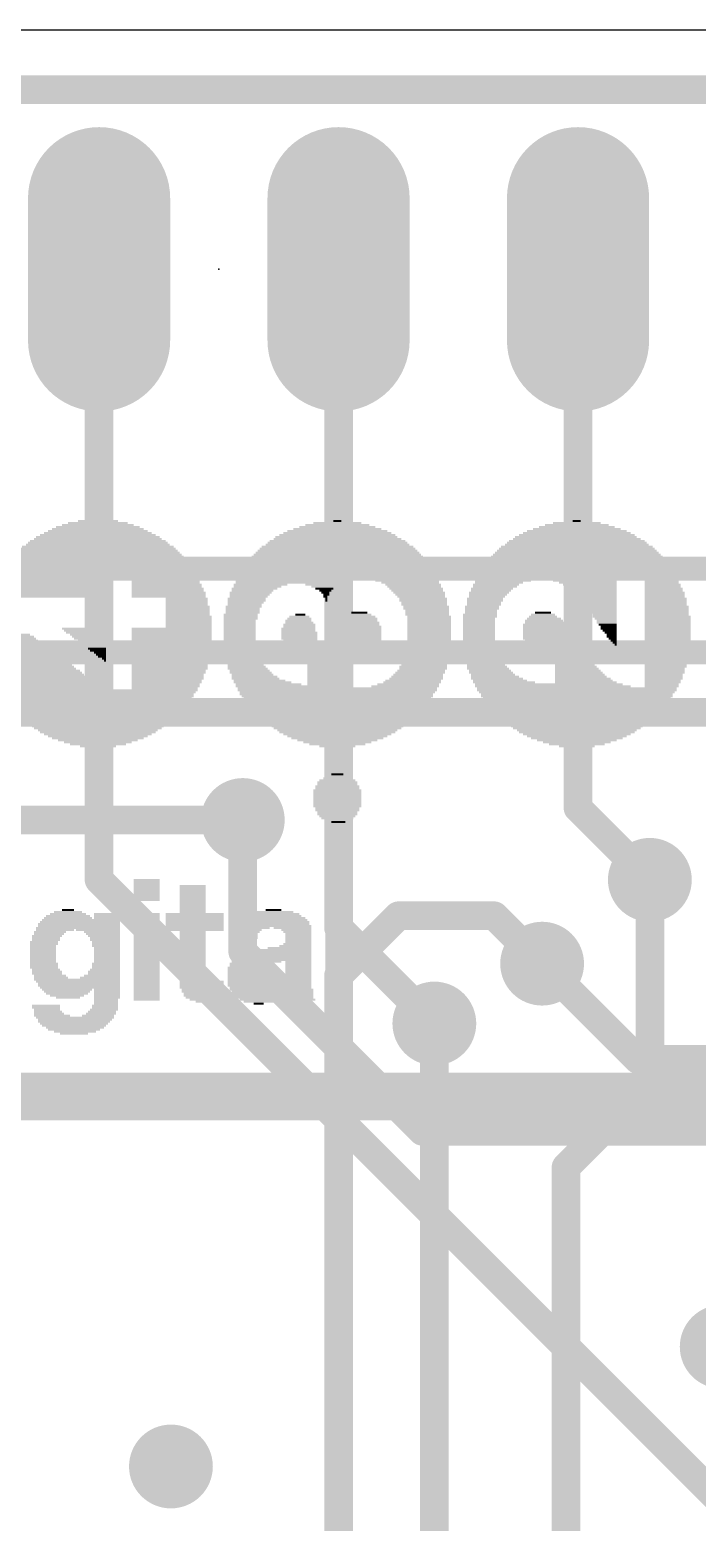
# Model space of a CAD drawing. Extents: x -3.4 to 68.6, y -0.2 to 53.3.
# Drawn here: x 52.61 to 59.68, y 37.51 to 53.34 of the extents above; entities that cross this region are included whole.
import ezdxf

# ---------------------------------------------------------------- set-up
doc = ezdxf.new("R2010")
doc.units = 0
for name, color, linetype in [('1', 12, 'CONTINUOUS'), ('16', 132, 'CONTINUOUS'), ('17', 110, 'CONTINUOUS'), ('18', 3, 'CONTINUOUS'), ('20', 53, 'CONTINUOUS'), ('200', 4, 'CONTINUOUS'), ('23', 53, 'CONTINUOUS'), ('51', 253, 'CONTINUOUS')]:
    doc.layers.add(name, color=color, linetype=linetype)

# ---------------------------------------------------------------- blocks, each defined once
blk = doc.blocks.new('RECT')
blk.add_solid([(-0.5, -0.5), (0.5, -0.5), (-0.5, 0.5), (0.5, 0.5)])
blk = doc.blocks.new('LONGP100')
at = {"const_width": 1}
blk.add_lwpolyline([(-0.5, 0), (0.5, 0)], dxfattribs=at)
at = {"const_width": 0.5}
for points in [[(-0.5, 0.25, 1), (-0.5, -0.25)], [(0.5, -0.25, 1), (0.5, 0.25)]]:
    blk.add_lwpolyline(points, format="xyb", dxfattribs=at)
blk = doc.blocks.new('ROUNDV')
at = {"const_width": 0.5}
blk.add_lwpolyline([(0, -0.25, 1), (0, 0.25, 1), (0, -0.25)], format="xyb", dxfattribs=at)

msp = doc.modelspace()

# ---------------------------------------------------------------- linework, layer by layer
at = {"layer": '1', "const_width": 0.3048}
for points in [[(0.635, 52.705), (67.945, 52.705)], [(53.34, 50.8), (53.34, 44.323)], [(55.88, 50.8), (55.88, 43.815)], [(58.42, 50.8), (58.42, 45.085)], [(59.182, 44.323), (58.42, 45.085)], [(54.864, 43.561), (54.864, 44.958)], [(62.103, 35.56), (53.34, 44.323)], [(56.896, 42.799), (55.88, 43.815)], [(56.769, 41.656), (54.864, 43.561)], [(59.055, 42.418), (58.039, 43.434)], [(62.611, 42.418), (59.055, 42.418)], [(56.769, 41.656), (61.976, 41.656)]]:
    msp.add_lwpolyline(points, dxfattribs=at)
at = {"layer": '1', "const_width": 0.1524}
for points in [[(53.4162, 50.8, 1), (53.2638, 50.8)], [(55.9562, 50.8, 1), (55.8038, 50.8)], [(58.4962, 50.8, 1), (58.3438, 50.8)], [(58.4739, 45.1389, 1), (58.3661, 45.0311)], [(58.3438, 45.085, 1), (58.4962, 45.085)], [(54.9402, 44.958, 1), (54.7878, 44.958)], [(53.3939, 44.3769, 1), (53.2861, 44.2691)], [(53.2638, 44.323, 1), (53.4162, 44.323)], [(59.1281, 44.2691, 1), (59.2359, 44.3769)], [(55.9339, 43.8689, 1), (55.8261, 43.7611)], [(55.8038, 43.815, 1), (55.9562, 43.815)], [(54.9179, 43.6149, 1), (54.8101, 43.5071)], [(54.7878, 43.561, 1), (54.9402, 43.561)], [(58.0929, 43.4879, 1), (57.9851, 43.3801)], [(56.8421, 42.7451, 1), (56.9499, 42.8529)], [(59.055, 42.4942, 1), (59.055, 42.3418)], [(59.0011, 42.3641, 1), (59.1089, 42.4719)], [(56.769, 41.7322, 1), (56.769, 41.5798)], [(56.7151, 41.6021, 1), (56.8229, 41.7099)]]:
    msp.add_lwpolyline(points, format="xyb", dxfattribs=at)
at = {"layer": '16'}
for points, const_width in [([(0.635, 52.705), (67.691, 52.705)], 0.3048), ([(62.611, 47.625), (20.574, 47.625)], 0.254), ([(20.828, 46.736), (60.96, 46.736)], 0.254), ([(59.944, 46.101), (22.987, 46.101)], 0.3048), ([(42.799, 44.958), (54.864, 44.958)], 0.3048), ([(54.864, 44.958), (54.991, 44.958)], 0.3048), ([(59.182, 42.164), (59.182, 44.323)], 0.3048), ([(56.515, 43.942), (55.88, 43.307)], 0.3048), ([(57.531, 43.942), (56.515, 43.942)], 0.3048), ([(58.039, 43.434), (57.531, 43.942)], 0.3048), ([(55.88, 43.307), (55.88, 35.306)], 0.3048), ([(56.896, 35.687), (56.896, 42.799)], 0.3048), ([(58.293, 41.275), (59.182, 42.164)], 0.3048), ([(58.293, 37.211), (58.293, 41.275)], 0.3048)]:
    msp.add_lwpolyline(points, dxfattribs=dict(at, const_width=const_width))
at = {"layer": '16', "const_width": 0.1524}
for points in [[(54.864, 45.0342, 1), (54.864, 44.8818)], [(54.864, 44.8818, 1), (54.864, 45.0342)], [(54.991, 44.8818, 1), (54.991, 45.0342)], [(59.2582, 44.323, 1), (59.1058, 44.323)], [(56.515, 44.0182, 1), (56.515, 43.8658)], [(56.5689, 43.8881, 1), (56.4611, 43.9959)], [(57.5849, 43.9959, 1), (57.4771, 43.8881)], [(57.531, 43.8658, 1), (57.531, 44.0182)], [(57.9851, 43.3801, 1), (58.0929, 43.4879)], [(55.9562, 43.307, 1), (55.8038, 43.307)], [(55.8261, 43.3609, 1), (55.9339, 43.2531)], [(56.9722, 42.799, 1), (56.8198, 42.799)], [(59.2359, 42.1101, 1), (59.1281, 42.2179)], [(59.1058, 42.164, 1), (59.2582, 42.164)], [(58.3692, 41.275, 1), (58.2168, 41.275)], [(58.2391, 41.3289, 1), (58.3469, 41.2211)]]:
    msp.add_lwpolyline(points, format="xyb", dxfattribs=at)
at = {"layer": '20'}
msp.add_line((1, 53.34), (64.516, 53.34), dxfattribs=at)
at = {"layer": '23'}
msp.add_point((54.61, 50.8), dxfattribs=at)

# ---------------------------------------------------------------- block references
at = {"layer": '17', "xscale": 1.508, "yscale": 1.508, "rotation": 90}
for p in [(53.34, 50.8), (53.34, 50.8), (55.88, 50.8), (55.88, 50.8), (58.42, 50.8), (58.42, 50.8)]:
    msp.add_blockref('LONGP100', p, dxfattribs=at)
at = {"layer": '18', "xscale": 0.889, "yscale": 0.889}
for p in [(54.864, 44.958), (54.864, 44.958), (59.182, 44.323), (59.182, 44.323), (58.039, 43.434), (58.039, 43.434), (56.896, 42.799), (56.896, 42.799), (59.944, 39.37), (59.944, 39.37), (54.102, 38.1), (54.102, 38.1)]:
    msp.add_blockref('ROUNDV', p, dxfattribs=at)
at = {"layer": '200', "yscale": 0.0212}
for p, xscale in [((53.3273, 48.1311), 0.4233), ((55.8672, 48.1311), 0.0847), ((58.4071, 48.1311), 0.0847), ((53.3273, 47.9617), 1.3123), ((53.3273, 47.9829), 1.2276), ((53.3273, 48.0041), 1.143), ((53.3273, 48.0252), 1.0583), ((53.3273, 48.0464), 0.9736), ((53.3273, 48.0676), 0.889), ((53.3273, 48.0887), 0.762), ((53.3273, 48.1099), 0.635), ((55.8566, 47.9617), 1.2911), ((55.8672, 47.9829), 1.2276), ((55.8672, 48.0041), 1.143), ((55.8672, 48.0252), 1.0583), ((55.8672, 48.0464), 0.9313), ((55.8672, 48.0676), 0.8043), ((55.8672, 48.0887), 0.6773), ((55.8672, 48.1099), 0.508), ((58.3965, 47.9617), 1.2911), ((58.4071, 47.9829), 1.2276), ((58.4071, 48.0041), 1.143), ((58.4071, 48.0252), 1.0583), ((58.4071, 48.0464), 0.9313), ((58.4071, 48.0676), 0.8043), ((58.4071, 48.0887), 0.6773), ((58.4071, 48.1099), 0.508), ((53.3273, 47.8136), 1.6933), ((53.3273, 47.8348), 1.6509), ((53.3273, 47.8559), 1.6086), ((53.3273, 47.8771), 1.5239), ((53.3273, 47.8983), 1.4816), ((53.3273, 47.9194), 1.4393), ((53.3273, 47.9406), 1.3546), ((55.8672, 47.8136), 1.6933), ((55.8672, 47.8348), 1.6509), ((55.8672, 47.8559), 1.6086), ((55.8672, 47.8771), 1.5239), ((55.8672, 47.8983), 1.4816), ((55.8672, 47.9194), 1.4393), ((55.8672, 47.9406), 1.3546), ((58.4071, 47.8136), 1.6933), ((58.4071, 47.8348), 1.6509), ((58.4071, 47.8559), 1.6086), ((58.4071, 47.8771), 1.5239), ((58.4071, 47.8983), 1.4816), ((58.4071, 47.9194), 1.4393), ((58.4071, 47.9406), 1.3546), ((53.3273, 47.6443), 1.9896), ((53.3273, 47.6654), 1.9473), ((53.3273, 47.6866), 1.9049), ((53.3273, 47.7289), 1.8626), ((53.3273, 47.7078), 1.8626), ((53.3273, 47.7501), 1.8203), ((53.3273, 47.7713), 1.7779), ((53.3273, 47.7924), 1.7356), ((55.8672, 47.6443), 1.9896), ((55.8672, 47.6654), 1.9473), ((55.8672, 47.6866), 1.9049), ((55.8672, 47.7289), 1.8626), ((55.8672, 47.7078), 1.8626), ((55.8672, 47.7501), 1.8203), ((55.8672, 47.7713), 1.7779), ((55.8672, 47.7924), 1.7356), ((58.4071, 47.6443), 1.9896), ((58.4071, 47.6654), 1.9473), ((58.4071, 47.6866), 1.9049), ((58.4071, 47.7289), 1.8626), ((58.4071, 47.7078), 1.8626), ((58.4071, 47.7501), 1.8203), ((58.4071, 47.7713), 1.7779), ((58.4071, 47.7924), 1.7356), ((52.8299, 47.4961), 1.1641), ((53.3273, 47.5384), 2.1166), ((52.8405, 47.5173), 1.143), ((53.3273, 47.5808), 2.0743), ((53.3273, 47.5596), 2.0743), ((53.3273, 47.6019), 2.0319), ((53.3273, 47.6231), 1.9896), ((54.0363, 47.5173), 0.6985), ((54.0469, 47.4961), 0.7196), ((55.3698, 47.4961), 1.1641), ((55.8672, 47.5384), 2.1166), ((55.4227, 47.5173), 1.2276), ((55.8672, 47.5808), 2.0743), ((55.8672, 47.5596), 2.0743), ((55.8672, 47.6019), 2.0319), ((55.8672, 47.6231), 1.9896), ((56.5551, 47.5173), 0.7408), ((56.608, 47.4961), 0.6773), ((57.6239, 47.4961), 0.5926), ((58.4071, 47.5384), 2.1166), ((58.4071, 47.5173), 2.1166), ((58.4071, 47.5808), 2.0742), ((58.4071, 47.5596), 2.0742), ((58.4071, 47.6019), 2.0319), ((58.4071, 47.6231), 1.9896), ((58.4917, 47.4961), 0.6773), ((59.3066, 47.4961), 0.3598), ((52.7981, 47.3691), 1.2276), ((52.7981, 47.3479), 1.2276), ((52.7981, 47.3268), 1.2276), ((52.8087, 47.4114), 1.2065), ((52.8087, 47.3903), 1.2065), ((52.8193, 47.4538), 1.1853), ((52.8193, 47.4326), 1.1853), ((52.8299, 47.4749), 1.1641), ((54.0469, 47.4749), 0.7196), ((54.0575, 47.4538), 0.7408), ((54.0575, 47.4326), 0.7408), ((54.0681, 47.4114), 0.762), ((54.0681, 47.3903), 0.762), ((54.0787, 47.3691), 0.7831), ((54.0787, 47.3479), 0.7831), ((54.0787, 47.3268), 0.7831), ((54.9465, 47.3691), 0.4445), ((54.9359, 47.3479), 0.4233), ((54.9253, 47.3268), 0.4022), ((54.9676, 47.3903), 0.4445), ((54.9888, 47.4114), 0.4868), ((55.0205, 47.4326), 0.508), ((55.0523, 47.4538), 0.5715), ((55.3486, 47.4749), 1.1218), ((55.6979, 47.4538), 0.3387), ((55.719, 47.4326), 0.254), ((55.7296, 47.4114), 0.1905), ((55.7402, 47.3903), 0.127), ((55.7402, 47.3691), 0.0847), ((55.7508, 47.3479), 0.0635), ((55.7402, 47.3268), 0.0423), ((56.6397, 47.4749), 0.6138), ((56.6715, 47.4538), 0.5926), ((56.6821, 47.4326), 0.5715), ((56.7032, 47.4114), 0.5715), ((56.7138, 47.3903), 0.5503), ((56.735, 47.3691), 0.5503), ((56.7456, 47.3479), 0.5291), ((56.7561, 47.3268), 0.508), ((57.4652, 47.3479), 0.4022), ((57.4546, 47.3268), 0.381), ((57.4758, 47.3691), 0.4233), ((57.5075, 47.4114), 0.4445), ((57.497, 47.3903), 0.4233), ((57.5499, 47.4538), 0.4868), ((57.5393, 47.4326), 0.4656), ((57.5816, 47.4749), 0.508), ((58.5235, 47.4749), 0.6138), ((58.5447, 47.4538), 0.5715), ((58.5658, 47.4326), 0.5291), ((58.587, 47.4114), 0.4868), ((58.5976, 47.3903), 0.4656), ((58.6082, 47.3691), 0.4445), ((58.6187, 47.3479), 0.4233), ((58.6293, 47.3268), 0.4022), ((59.3066, 47.4749), 0.3598), ((59.3172, 47.4538), 0.381), ((59.3172, 47.4326), 0.381), ((59.3278, 47.4114), 0.4022), ((59.3278, 47.3903), 0.4022), ((59.3384, 47.3691), 0.4233), ((59.3384, 47.3479), 0.4233), ((59.3384, 47.3268), 0.4233), ((54.2797, 47.2209), 0.4657), ((54.2797, 47.1998), 0.4657), ((54.2797, 47.1786), 0.4657), ((54.2692, 47.3056), 0.4445), ((54.2692, 47.2844), 0.4445), ((54.2692, 47.2633), 0.4445), ((54.2692, 47.2421), 0.4445), ((54.8724, 47.2209), 0.381), ((54.8618, 47.1998), 0.3598), ((54.8618, 47.1786), 0.3598), ((54.9041, 47.3056), 0.4022), ((54.9041, 47.2844), 0.4022), ((54.8936, 47.2633), 0.381), ((54.883, 47.2421), 0.3598), ((55.7508, 47.3056), 0.0212), ((55.7508, 47.2844), 0.0212), ((56.7773, 47.3056), 0.508), ((56.7773, 47.2844), 0.508), ((56.7879, 47.2633), 0.4868), ((56.7879, 47.2421), 0.4868), ((56.8091, 47.2209), 0.4868), ((56.8091, 47.1998), 0.4868), ((56.8196, 47.1786), 0.4657), ((57.4017, 47.2209), 0.3598), ((57.4017, 47.1998), 0.3598), ((57.3911, 47.1786), 0.3387), ((57.4335, 47.3056), 0.381), ((57.4335, 47.2844), 0.381), ((57.4229, 47.2633), 0.3598), ((57.4229, 47.2421), 0.3598), ((58.6399, 47.3056), 0.381), ((58.6505, 47.2844), 0.3598), ((58.6611, 47.2633), 0.3387), ((58.6611, 47.2421), 0.3387), ((58.6717, 47.2209), 0.3175), ((58.6822, 47.1998), 0.2963), ((58.6822, 47.1786), 0.2963), ((59.3595, 47.2209), 0.4657), ((59.3595, 47.1998), 0.4657), ((59.3595, 47.1786), 0.4657), ((59.349, 47.3056), 0.4445), ((59.349, 47.2844), 0.4445), ((59.349, 47.2633), 0.4445), ((59.349, 47.2421), 0.4445), ((54.2797, 47.1574), 0.4657), ((54.2797, 47.1363), 0.4657), ((54.2903, 47.1151), 0.4868), ((54.2903, 47.0939), 0.4868), ((54.2903, 47.0728), 0.4868), ((54.2903, 47.0516), 0.4868), ((54.2903, 47.0305), 0.4868), ((54.2903, 47.0093), 0.4868), ((54.8406, 47.1363), 0.3598), ((54.8406, 47.1151), 0.3598), ((54.8406, 47.0939), 0.3598), ((54.8301, 47.0728), 0.3387), ((54.8301, 47.0516), 0.3387), ((54.8301, 47.0305), 0.3387), ((54.8301, 47.0093), 0.3387), ((54.8618, 47.1574), 0.3598), ((55.465, 47.0305), 0.3387), ((55.465, 47.0093), 0.3387), ((55.4544, 47.0728), 0.2752), ((55.465, 47.0516), 0.2963), ((55.465, 47.0939), 0.254), ((55.465, 47.1151), 0.2117), ((55.4756, 47.1363), 0.1058), ((56.1106, 47.0516), 0.4022), ((56.1106, 47.0305), 0.4022), ((56.1212, 47.0093), 0.4233), ((56.1106, 47.0939), 0.3598), ((56.1106, 47.0728), 0.3598), ((56.1106, 47.1151), 0.3175), ((56.1, 47.1363), 0.254), ((56.1, 47.1574), 0.1693), ((56.8196, 47.1574), 0.4657), ((56.8196, 47.1363), 0.4657), ((56.8408, 47.1151), 0.4656), ((56.8408, 47.0939), 0.4656), ((56.8408, 47.0728), 0.4656), ((56.8408, 47.0516), 0.4656), ((56.8408, 47.0305), 0.4656), ((56.8408, 47.0093), 0.4656), ((57.3805, 47.1363), 0.3598), ((57.3805, 47.1151), 0.3598), ((57.37, 47.0939), 0.3387), ((57.37, 47.0728), 0.3387), ((57.37, 47.0516), 0.3387), ((57.37, 47.0305), 0.3387), ((57.37, 47.0093), 0.3387), ((57.3911, 47.1574), 0.3387), ((58.0684, 47.0305), 0.4656), ((58.0684, 47.0093), 0.4656), ((58.0578, 47.0728), 0.4022), ((58.0684, 47.0516), 0.4233), ((58.0578, 47.0939), 0.3598), ((58.0473, 47.1151), 0.2963), ((58.0473, 47.1363), 0.254), ((58.0473, 47.1574), 0.1693), ((58.6928, 47.1574), 0.2752), ((58.7034, 47.1363), 0.254), ((58.7034, 47.1151), 0.254), ((58.714, 47.0939), 0.2328), ((58.7246, 47.0728), 0.2117), ((58.7246, 47.0516), 0.2117), ((58.7352, 47.0305), 0.1905), ((58.7457, 47.0093), 0.1693), ((59.3595, 47.1574), 0.4657), ((59.3595, 47.1363), 0.4657), ((59.3701, 47.1151), 0.4868), ((59.3701, 47.0939), 0.4868), ((59.3701, 47.0728), 0.4868), ((59.3701, 47.0516), 0.4868), ((59.3701, 47.0305), 0.4868), ((59.3701, 47.0093), 0.4868), ((52.3642, 46.9246), 0.4868), ((52.3854, 46.9035), 0.5291), ((52.4066, 46.8611), 0.5715), ((52.396, 46.8823), 0.5503), ((53.1791, 46.9881), 0.4657), ((53.1897, 46.967), 0.4445), ((53.2003, 46.9458), 0.4233), ((53.2215, 46.9246), 0.381), ((53.232, 46.9035), 0.3598), ((53.2426, 46.8823), 0.3387), ((53.2638, 46.8611), 0.2963), ((54.1104, 46.9881), 0.8466), ((54.1104, 46.967), 0.8466), ((54.1104, 46.9458), 0.8466), ((54.1104, 46.9246), 0.8466), ((54.1104, 46.9035), 0.8466), ((54.1104, 46.8823), 0.8466), ((54.1104, 46.8611), 0.8466), ((54.8301, 46.9881), 0.3387), ((54.8301, 46.967), 0.3387), ((54.8301, 46.9458), 0.3387), ((54.8301, 46.9246), 0.3387), ((54.8301, 46.9035), 0.3387), ((54.8301, 46.8823), 0.3387), ((54.8301, 46.8611), 0.3387), ((55.4544, 46.9881), 0.3598), ((55.4544, 46.967), 0.3598), ((55.465, 46.9458), 0.381), ((55.465, 46.9246), 0.381), ((55.465, 46.9035), 0.381), ((55.465, 46.8823), 0.381), ((55.4756, 46.8611), 0.3598), ((56.1106, 46.967), 0.4445), ((56.1106, 46.9458), 0.4445), ((56.1106, 46.9246), 0.4445), ((56.1106, 46.9035), 0.4445), ((56.1106, 46.8823), 0.4445), ((56.1106, 46.8611), 0.4445), ((56.1212, 46.9881), 0.4233), ((56.8408, 46.9881), 0.4656), ((56.8408, 46.967), 0.4656), ((56.8408, 46.9458), 0.4656), ((56.8408, 46.9246), 0.4656), ((56.8408, 46.9035), 0.4656), ((56.8408, 46.8823), 0.4656), ((56.8408, 46.8611), 0.4656), ((57.37, 46.9881), 0.3387), ((57.37, 46.967), 0.3387), ((57.37, 46.9458), 0.3387), ((57.37, 46.9246), 0.3387), ((57.37, 46.9035), 0.3387), ((57.37, 46.8823), 0.3387), ((57.37, 46.8611), 0.3387), ((58.079, 46.9881), 0.4868), ((58.0896, 46.967), 0.508), ((58.0896, 46.9458), 0.508), ((58.1002, 46.9246), 0.5291), ((58.1108, 46.9035), 0.5503), ((58.1108, 46.8823), 0.5503), ((58.1319, 46.8611), 0.5503), ((58.7457, 46.9881), 0.1693), ((58.7563, 46.967), 0.1482), ((58.7669, 46.9458), 0.127), ((58.7775, 46.9246), 0.1058), ((58.7775, 46.9035), 0.1058), ((58.7881, 46.8823), 0.0847), ((58.7986, 46.8611), 0.0635), ((59.3701, 46.9881), 0.4868), ((59.3701, 46.967), 0.4868), ((59.3701, 46.9458), 0.4868), ((59.3701, 46.9246), 0.4868), ((59.3701, 46.9035), 0.4868), ((59.3701, 46.8823), 0.4868), ((59.3701, 46.8611), 0.4868), ((52.4277, 46.84), 0.6138), ((52.4383, 46.8188), 0.635), ((52.4489, 46.7976), 0.6561), ((52.4701, 46.7765), 0.6985), ((52.4807, 46.7553), 0.7196), ((52.5018, 46.7341), 0.7196), ((52.523, 46.713), 0.762), ((52.5336, 46.6918), 0.7831), ((53.2744, 46.84), 0.2752), ((53.285, 46.8188), 0.254), ((53.3061, 46.7976), 0.2117), ((53.3167, 46.7765), 0.1905), ((53.3273, 46.7553), 0.1693), ((53.3484, 46.7341), 0.127), ((53.359, 46.713), 0.1058), ((53.3696, 46.6918), 0.0847), ((54.0998, 46.7341), 0.8255), ((54.0998, 46.713), 0.8255), ((54.0998, 46.6918), 0.8255), ((54.1104, 46.84), 0.8466), ((54.1104, 46.8188), 0.8466), ((54.1104, 46.7976), 0.8466), ((54.1104, 46.7765), 0.8466), ((54.1104, 46.7553), 0.8466), ((54.8406, 46.7765), 0.3598), ((54.8406, 46.7553), 0.3598), ((54.8301, 46.84), 0.3387), ((54.8301, 46.8188), 0.3387), ((54.8301, 46.7976), 0.3387), ((54.8512, 46.7341), 0.3387), ((54.8618, 46.713), 0.3598), ((54.8618, 46.6918), 0.3598), ((55.4756, 46.84), 0.3598), ((55.4862, 46.8188), 0.3387), ((55.8037, 46.7976), 0.9736), ((55.8143, 46.7765), 0.9525), ((55.8249, 46.7553), 0.889), ((55.8249, 46.7341), 0.8043), ((55.8566, 46.713), 0.6985), ((55.846, 46.6918), 0.5926), ((56.1, 46.84), 0.4233), ((56.1, 46.8188), 0.4233), ((56.8196, 46.7341), 0.4657), ((56.8196, 46.713), 0.4657), ((56.8196, 46.6918), 0.4657), ((56.8408, 46.84), 0.4656), ((56.8408, 46.8188), 0.4656), ((56.8408, 46.7976), 0.4656), ((56.8408, 46.7765), 0.4656), ((56.8408, 46.7553), 0.4656), ((57.37, 46.84), 0.3387), ((57.37, 46.8188), 0.3387), ((57.3805, 46.7976), 0.3598), ((57.3805, 46.7765), 0.3598), ((57.3805, 46.7553), 0.3598), ((57.4017, 46.7341), 0.3598), ((57.4017, 46.713), 0.3598), ((57.4123, 46.6918), 0.381), ((58.1425, 46.84), 0.5715), ((58.1637, 46.8188), 0.5715), ((58.1743, 46.7976), 0.5503), ((58.206, 46.7765), 0.5291), ((58.2378, 46.7553), 0.508), ((58.2695, 46.7341), 0.4445), ((58.3436, 46.713), 0.3387), ((58.3542, 46.6918), 0.3598), ((58.8092, 46.84), 0.0423), ((58.8198, 46.8188), 0.0212), ((59.3595, 46.7341), 0.4657), ((59.3595, 46.713), 0.4657), ((59.3595, 46.6918), 0.4657), ((59.3701, 46.84), 0.4868), ((59.3701, 46.8188), 0.4868), ((59.3701, 46.7976), 0.4868), ((59.3701, 46.7765), 0.4868), ((59.3701, 46.7553), 0.4868), ((52.5441, 46.6706), 0.8043), ((52.5653, 46.6495), 0.8466), ((52.6076, 46.6071), 0.889), ((52.5865, 46.6283), 0.8466), ((52.6182, 46.586), 0.9101), ((52.6288, 46.5648), 0.9313), ((52.6606, 46.5436), 0.9525), ((53.3908, 46.6706), 0.0423), ((53.4014, 46.6495), 0.0212), ((54.0998, 46.6706), 0.8255), ((54.0998, 46.6495), 0.8255), ((54.0787, 46.5436), 0.7831), ((54.0893, 46.6283), 0.8043), ((54.0893, 46.6071), 0.8043), ((54.0893, 46.586), 0.8043), ((54.0893, 46.5648), 0.8043), ((54.8724, 46.6706), 0.381), ((54.8724, 46.6495), 0.381), ((54.9041, 46.586), 0.4022), ((54.8936, 46.6283), 0.381), ((54.8936, 46.6071), 0.381), ((54.9147, 46.5648), 0.4233), ((54.9359, 46.5436), 0.4233), ((55.7931, 46.6706), 0.4868), ((55.7931, 46.6495), 0.4868), ((55.7931, 46.6283), 0.4868), ((55.7931, 46.6071), 0.4868), ((55.7931, 46.586), 0.4868), ((55.7931, 46.5648), 0.4868), ((55.7931, 46.5436), 0.4868), ((56.7561, 46.5436), 0.508), ((56.7773, 46.586), 0.508), ((56.7773, 46.5648), 0.508), ((56.7879, 46.6283), 0.4868), ((56.7879, 46.6071), 0.4868), ((56.8091, 46.6706), 0.4868), ((56.8091, 46.6495), 0.4868), ((57.4123, 46.6706), 0.381), ((57.4229, 46.6495), 0.4022), ((57.4335, 46.6283), 0.381), ((57.444, 46.6071), 0.4021), ((57.4546, 46.586), 0.4233), ((57.4652, 46.5648), 0.4445), ((57.4864, 46.5436), 0.4445), ((58.3753, 46.6283), 0.4022), ((58.3648, 46.6706), 0.381), ((58.3648, 46.6495), 0.381), ((58.3859, 46.6071), 0.4233), ((58.3965, 46.586), 0.4445), ((58.4071, 46.5648), 0.4657), ((58.4177, 46.5436), 0.4868), ((59.3595, 46.6706), 0.4657), ((59.3595, 46.6495), 0.4657), ((59.349, 46.6283), 0.4445), ((59.349, 46.6071), 0.4445), ((59.349, 46.586), 0.4445), ((59.3384, 46.5648), 0.4233), ((59.3384, 46.5436), 0.4233), ((52.6711, 46.5225), 0.9736), ((52.6923, 46.5013), 0.9736), ((52.7135, 46.4801), 1.016), ((52.7241, 46.459), 1.0371), ((52.7452, 46.4378), 1.0371), ((52.7664, 46.4166), 1.0795), ((52.7876, 46.3955), 1.0795), ((52.7981, 46.3743), 1.1006), ((54.0787, 46.5225), 0.7831), ((54.0681, 46.5013), 0.762), ((54.0681, 46.4801), 0.762), ((54.0681, 46.459), 0.762), ((54.0575, 46.4378), 0.7408), ((54.0575, 46.4166), 0.7408), ((54.0469, 46.3955), 0.7196), ((54.0469, 46.3743), 0.7196), ((54.9465, 46.5225), 0.4445), ((54.9676, 46.5013), 0.4445), ((54.9888, 46.4801), 0.4868), ((54.9994, 46.459), 0.508), ((55.0417, 46.4378), 0.5503), ((55.0735, 46.4166), 0.6138), ((55.4121, 46.3743), 1.2488), ((55.137, 46.3955), 0.6985), ((55.7931, 46.5225), 0.4868), ((55.7931, 46.5013), 0.4868), ((55.7931, 46.4801), 0.4868), ((55.7931, 46.459), 0.4868), ((55.7931, 46.4378), 0.4868), ((55.7931, 46.4166), 0.4868), ((55.7931, 46.3955), 0.4868), ((56.5868, 46.3743), 0.7196), ((56.6186, 46.3955), 0.6561), ((56.6609, 46.4166), 0.6138), ((56.6715, 46.4378), 0.5926), ((56.7032, 46.459), 0.5715), ((56.7138, 46.4801), 0.5503), ((56.7244, 46.5013), 0.5291), ((56.7456, 46.5225), 0.5291), ((57.497, 46.5225), 0.4656), ((57.5181, 46.5013), 0.4656), ((57.5393, 46.4801), 0.508), ((57.5604, 46.459), 0.5503), ((57.5922, 46.4378), 0.5715), ((57.6345, 46.4166), 0.6561), ((58.1108, 46.3955), 1.5663), ((58.1531, 46.3743), 1.6509), ((58.4282, 46.5225), 0.508), ((58.4388, 46.5013), 0.5291), ((58.4494, 46.4801), 0.5503), ((58.4706, 46.459), 0.5926), ((58.4812, 46.4378), 0.6138), ((58.5023, 46.4166), 0.6561), ((59.3278, 46.5013), 0.4022), ((59.3278, 46.4801), 0.4022), ((59.3278, 46.459), 0.4022), ((59.3172, 46.4378), 0.381), ((59.3172, 46.4166), 0.381), ((59.3066, 46.3955), 0.3598), ((59.3066, 46.3743), 0.3598), ((59.3384, 46.5225), 0.4233), ((52.8299, 46.3531), 1.1218), ((53.3273, 46.332), 2.1166), ((53.3167, 46.2896), 2.0531), ((53.3273, 46.3108), 2.0743), ((53.3273, 46.2685), 2.0319), ((53.3273, 46.2473), 1.9896), ((53.3273, 46.2262), 1.9473), ((54.0363, 46.3531), 0.6985), ((55.8672, 46.3531), 2.1166), ((55.8672, 46.332), 2.1166), ((55.8672, 46.3108), 2.0743), ((55.8566, 46.2896), 2.0531), ((55.8672, 46.2685), 2.0319), ((55.8672, 46.2473), 1.9896), ((55.8672, 46.2262), 1.9473), ((58.4071, 46.3531), 2.1166), ((58.4071, 46.332), 2.1166), ((58.4071, 46.3108), 2.0742), ((58.4071, 46.2896), 2.0319), ((58.4071, 46.2685), 2.0319), ((58.4071, 46.2473), 1.9896), ((58.4071, 46.2262), 1.9473), ((53.3273, 46.205), 1.9473), ((53.3273, 46.1838), 1.9049), ((53.3273, 46.1627), 1.8626), ((53.3273, 46.1415), 1.8203), ((53.3273, 46.1203), 1.7779), ((53.3167, 46.0992), 1.7568), ((53.3273, 46.078), 1.7356), ((53.3167, 46.0568), 1.6721), ((55.8672, 46.205), 1.9473), ((55.8672, 46.1838), 1.9049), ((55.8672, 46.1627), 1.8626), ((55.8672, 46.1415), 1.8203), ((55.8672, 46.1203), 1.7779), ((55.8566, 46.0992), 1.7568), ((55.8566, 46.078), 1.7144), ((55.8566, 46.0568), 1.6721), ((58.4071, 46.205), 1.9473), ((58.4071, 46.1838), 1.9049), ((58.4071, 46.1627), 1.8626), ((58.4071, 46.1415), 1.8203), ((58.4071, 46.1203), 1.7779), ((58.3965, 46.0992), 1.7568), ((58.3965, 46.078), 1.7144), ((58.3965, 46.0568), 1.6721), ((53.3273, 46.0357), 1.6086), ((53.3273, 46.0145), 1.5663), ((53.3273, 45.9933), 1.5239), ((53.3273, 45.9722), 1.4816), ((53.3273, 45.951), 1.3969), ((53.3273, 45.9298), 1.3546), ((53.3273, 45.9087), 1.27), ((55.8672, 46.0357), 1.6086), ((55.8672, 46.0145), 1.5663), ((55.8672, 45.9933), 1.5239), ((55.8672, 45.9722), 1.4816), ((55.8672, 45.951), 1.3969), ((55.8672, 45.9298), 1.3546), ((55.8672, 45.9087), 1.27), ((58.4071, 46.0357), 1.6086), ((58.4071, 46.0145), 1.5663), ((58.4071, 45.9933), 1.5239), ((58.4071, 45.9722), 1.4816), ((58.4071, 45.951), 1.3969), ((58.4071, 45.9298), 1.3546), ((58.4071, 45.9087), 1.27), ((53.3273, 45.8875), 1.2276), ((53.3273, 45.8663), 1.143), ((53.3273, 45.8452), 1.0583), ((53.3273, 45.824), 0.9736), ((53.3273, 45.8028), 0.8466), ((53.3273, 45.7817), 0.7196), ((53.3273, 45.7605), 0.5926), ((55.8672, 45.8875), 1.2276), ((55.8672, 45.8663), 1.143), ((55.8672, 45.8452), 1.0583), ((55.8672, 45.824), 0.9736), ((55.8672, 45.8028), 0.8466), ((55.8672, 45.7817), 0.7196), ((55.8672, 45.7605), 0.5926), ((58.4071, 45.8875), 1.2276), ((58.4071, 45.8663), 1.143), ((58.4071, 45.8452), 1.0583), ((58.4071, 45.824), 0.9736), ((58.4071, 45.8028), 0.8466), ((58.4071, 45.7817), 0.7196), ((58.4071, 45.7605), 0.5926), ((53.3273, 45.7393), 0.381), ((55.8672, 45.7393), 0.381), ((58.4071, 45.7393), 0.381), ((55.8672, 45.443), 0.127), ((55.8672, 45.2737), 0.508), ((55.8672, 45.316), 0.4656), ((55.8672, 45.2949), 0.4656), ((55.8672, 45.3584), 0.4233), ((55.8672, 45.3372), 0.4233), ((55.8672, 45.3795), 0.381), ((55.8672, 45.4007), 0.2963), ((55.8672, 45.4218), 0.254), ((55.8672, 45.2525), 0.508), ((55.8672, 45.2314), 0.508), ((55.8672, 45.2102), 0.508), ((55.8672, 45.189), 0.508), ((55.8672, 45.1679), 0.508), ((55.8672, 45.1467), 0.508), ((55.8672, 45.1255), 0.508), ((55.8672, 45.1044), 0.508), ((55.8672, 45.0832), 0.4656), ((55.8672, 45.062), 0.4656), ((55.8672, 45.0409), 0.4233), ((55.8672, 45.0197), 0.4233), ((55.8672, 44.9985), 0.381), ((55.8672, 44.9774), 0.3387), ((55.8672, 44.9562), 0.254), ((55.8778, 44.935), 0.1482), ((53.8458, 44.3212), 0.2752), ((55.8778, 44.3212), 0.2752), ((53.8458, 44.3001), 0.2752), ((53.8458, 44.2789), 0.2752), ((53.8458, 44.2577), 0.2752), ((53.8458, 44.2366), 0.2752), ((53.8458, 44.2154), 0.2752), ((53.8458, 44.1942), 0.2752), ((53.8458, 44.1731), 0.2752), ((54.3327, 44.2577), 0.2752), ((54.3327, 44.2366), 0.2752), ((54.3327, 44.2154), 0.2752), ((54.3327, 44.1942), 0.2752), ((54.3327, 44.1731), 0.2752), ((55.8778, 44.3001), 0.2752), ((55.8778, 44.2789), 0.2752), ((55.8778, 44.2577), 0.2752), ((55.8778, 44.2366), 0.2752), ((55.8778, 44.2154), 0.2752), ((55.8778, 44.1942), 0.2752), ((55.8778, 44.1731), 0.2752), ((53.0098, 44.0037), 0.127), ((53.8458, 44.1519), 0.2752), ((53.8458, 44.1307), 0.2752), ((53.8458, 44.1096), 0.2752), ((54.3327, 44.1519), 0.2752), ((54.3327, 44.1307), 0.2752), ((54.3327, 44.1096), 0.2752), ((54.3327, 44.0884), 0.2752), ((54.3327, 44.0672), 0.2752), ((54.3327, 44.0461), 0.2752), ((54.3327, 44.0249), 0.2752), ((54.3327, 44.0037), 0.2752), ((55.1899, 44.0037), 0.1693), ((55.8778, 44.1519), 0.2752), ((55.8778, 44.1307), 0.2752), ((55.8778, 44.1096), 0.2752), ((55.8778, 44.0884), 0.2752), ((55.8778, 44.0672), 0.2752), ((55.8778, 44.0461), 0.2752), ((55.8778, 44.0249), 0.2752), ((55.8778, 44.0037), 0.2752), ((53.1262, 43.8556), 0.8678), ((53.1368, 43.8767), 0.8466), ((53.1474, 43.8979), 0.8255), ((53.0098, 43.9191), 0.508), ((53.0098, 43.9402), 0.4656), ((53.0098, 43.9614), 0.381), ((53.0098, 43.9826), 0.2963), ((53.4225, 43.9614), 0.2752), ((53.4225, 43.9402), 0.2752), ((53.4225, 43.9191), 0.2752), ((53.8458, 43.9614), 0.2752), ((53.8458, 43.9402), 0.2752), ((53.8458, 43.9191), 0.2752), ((53.8458, 43.8979), 0.2752), ((53.8458, 43.8767), 0.2752), ((53.8458, 43.8556), 0.2752), ((54.3538, 43.9614), 0.6138), ((54.3538, 43.9402), 0.6138), ((54.3538, 43.9191), 0.6138), ((54.3538, 43.8979), 0.6138), ((54.3538, 43.8767), 0.6138), ((54.3538, 43.8556), 0.6138), ((54.3327, 43.9826), 0.2752), ((55.1793, 43.8556), 0.7831), ((55.1899, 43.8767), 0.762), ((55.1899, 43.8979), 0.7196), ((55.1899, 43.9191), 0.6773), ((55.1793, 43.9402), 0.6138), ((55.1899, 43.9614), 0.5503), ((55.1899, 43.9826), 0.4233), ((55.8778, 43.9826), 0.2752), ((55.8778, 43.9614), 0.2752), ((55.8778, 43.9402), 0.2752), ((55.8778, 43.9191), 0.2752), ((55.8778, 43.8979), 0.2752), ((55.8778, 43.8767), 0.2752), ((55.8778, 43.8556), 0.2752), ((52.7876, 43.7286), 0.3175), ((52.777, 43.7074), 0.2963), ((52.777, 43.6863), 0.2963), ((52.8193, 43.7709), 0.3387), ((52.8087, 43.7497), 0.3175), ((53.1156, 43.8132), 0.889), ((52.8722, 43.7921), 0.4022), ((53.1262, 43.8344), 0.8678), ((53.3273, 43.7921), 0.4656), ((53.3696, 43.7709), 0.381), ((53.3802, 43.7497), 0.3598), ((53.3908, 43.7286), 0.3387), ((53.4014, 43.7074), 0.3175), ((53.4014, 43.6863), 0.3175), ((53.8458, 43.8344), 0.2752), ((53.8458, 43.8132), 0.2752), ((53.8458, 43.7921), 0.2752), ((53.8458, 43.7709), 0.2752), ((53.8458, 43.7497), 0.2752), ((53.8458, 43.7286), 0.2752), ((53.8458, 43.7074), 0.2752), ((53.8458, 43.6863), 0.2752), ((54.3538, 43.8344), 0.6138), ((54.3538, 43.8132), 0.6138), ((54.3538, 43.7921), 0.6138), ((54.3327, 43.7709), 0.2752), ((54.3327, 43.7497), 0.2752), ((54.3327, 43.7286), 0.2752), ((54.3327, 43.7074), 0.2752), ((54.3327, 43.6863), 0.2752), ((54.8724, 43.7286), 0.2963), ((54.8724, 43.7074), 0.2963), ((54.8618, 43.6863), 0.2752), ((54.9041, 43.7921), 0.3175), ((54.8936, 43.7709), 0.2963), ((54.883, 43.7497), 0.2752), ((55.1793, 43.8344), 0.8255), ((54.9571, 43.8132), 0.381), ((55.391, 43.8132), 0.4022), ((55.4333, 43.7921), 0.3175), ((55.4439, 43.7709), 0.2963), ((55.4544, 43.7497), 0.2752), ((55.4544, 43.7286), 0.2752), ((55.4544, 43.7074), 0.2752), ((55.4544, 43.6863), 0.2752), ((55.8778, 43.8344), 0.2752), ((55.8778, 43.8132), 0.2752), ((55.8778, 43.7921), 0.2752), ((55.8778, 43.7709), 0.2752), ((55.8778, 43.7497), 0.2752), ((55.8778, 43.7286), 0.2752), ((55.8778, 43.7074), 0.2752), ((55.8778, 43.6863), 0.2752), ((52.7558, 43.6651), 0.2963), ((52.7558, 43.6439), 0.2963), ((52.7452, 43.6228), 0.2752), ((52.7452, 43.6016), 0.2752), ((52.7452, 43.5804), 0.2752), ((52.7452, 43.5593), 0.2752), ((52.7452, 43.5381), 0.2752), ((53.4119, 43.6651), 0.2963), ((53.4119, 43.6439), 0.2963), ((53.4119, 43.6228), 0.2963), ((53.4225, 43.6016), 0.2752), ((53.4225, 43.5804), 0.2752), ((53.4225, 43.5593), 0.2752), ((53.4225, 43.5381), 0.2752), ((53.8458, 43.6651), 0.2752), ((53.8458, 43.6439), 0.2752), ((53.8458, 43.6228), 0.2752), ((53.8458, 43.6016), 0.2752), ((53.8458, 43.5804), 0.2752), ((53.8458, 43.5593), 0.2752), ((53.8458, 43.5381), 0.2752), ((54.3327, 43.6651), 0.2752), ((54.3327, 43.6439), 0.2752), ((54.3327, 43.6228), 0.2752), ((54.3327, 43.6016), 0.2752), ((54.3327, 43.5804), 0.2752), ((54.3327, 43.5593), 0.2752), ((54.3327, 43.5381), 0.2752), ((55.211, 43.5381), 0.762), ((55.2428, 43.5593), 0.6985), ((55.2851, 43.5804), 0.6138), ((55.3592, 43.6016), 0.4657), ((55.4227, 43.6228), 0.3387), ((55.4439, 43.6439), 0.2963), ((55.4544, 43.6651), 0.2752), ((55.8778, 43.6651), 0.2752), ((55.8778, 43.6439), 0.2752), ((55.8778, 43.6228), 0.2752), ((55.8778, 43.6016), 0.2752), ((55.8778, 43.5804), 0.2752), ((55.8778, 43.5593), 0.2752), ((55.8778, 43.5381), 0.2752), ((52.7452, 43.5169), 0.2752), ((52.7452, 43.4958), 0.2752), ((52.7452, 43.4746), 0.2752), ((52.7452, 43.4534), 0.2752), ((52.7558, 43.4323), 0.2963), ((52.7558, 43.4111), 0.2963), ((52.7558, 43.3899), 0.2963), ((52.777, 43.3688), 0.2963), ((53.4014, 43.3688), 0.3175), ((53.4119, 43.4323), 0.2963), ((53.4119, 43.4111), 0.2963), ((53.4119, 43.3899), 0.2963), ((53.4225, 43.5169), 0.2752), ((53.4225, 43.4958), 0.2752), ((53.4225, 43.4746), 0.2752), ((53.4225, 43.4534), 0.2752), ((53.8458, 43.5169), 0.2752), ((53.8458, 43.4958), 0.2752), ((53.8458, 43.4746), 0.2752), ((53.8458, 43.4534), 0.2752), ((53.8458, 43.4323), 0.2752), ((53.8458, 43.4111), 0.2752), ((53.8458, 43.3899), 0.2752), ((53.8458, 43.3688), 0.2752), ((54.3327, 43.5169), 0.2752), ((54.3327, 43.4958), 0.2752), ((54.3327, 43.4746), 0.2752), ((54.3327, 43.4534), 0.2752), ((54.3327, 43.4323), 0.2752), ((54.3327, 43.4111), 0.2752), ((54.3327, 43.3899), 0.2752), ((54.3327, 43.3688), 0.2752), ((54.8512, 43.3688), 0.2963), ((54.8618, 43.3899), 0.3175), ((54.9253, 43.4323), 0.4022), ((54.8936, 43.4111), 0.3387), ((55.01, 43.4534), 0.5291), ((55.1793, 43.4958), 0.8255), ((55.1793, 43.4746), 0.8255), ((55.2005, 43.5169), 0.7831), ((55.4544, 43.4534), 0.2752), ((55.4544, 43.4323), 0.2752), ((55.4544, 43.4111), 0.2752), ((55.4544, 43.3899), 0.2752), ((55.4544, 43.3688), 0.2752), ((55.8778, 43.5169), 0.2752), ((55.8778, 43.4958), 0.2752), ((55.8778, 43.4746), 0.2752), ((55.8778, 43.4534), 0.2752), ((55.8778, 43.4323), 0.2752), ((55.8778, 43.4111), 0.2752), ((55.8778, 43.3899), 0.2752), ((55.8778, 43.3688), 0.2752), ((52.7876, 43.3476), 0.3175), ((52.7876, 43.3264), 0.3175), ((52.8193, 43.3053), 0.3387), ((53.105, 43.2629), 0.9101), ((52.8299, 43.2841), 0.3598), ((53.1156, 43.2418), 0.889), ((53.1262, 43.2206), 0.8678), ((53.3484, 43.2841), 0.4233), ((53.3696, 43.3053), 0.381), ((53.3908, 43.3476), 0.3387), ((53.3908, 43.3264), 0.3387), ((53.8458, 43.3476), 0.2752), ((53.8458, 43.3264), 0.2752), ((53.8458, 43.3053), 0.2752), ((53.8458, 43.2841), 0.2752), ((53.8458, 43.2629), 0.2752), ((53.8458, 43.2418), 0.2752), ((53.8458, 43.2206), 0.2752), ((54.3327, 43.3476), 0.2752), ((54.3327, 43.3264), 0.2752), ((54.3327, 43.3053), 0.2752), ((54.3432, 43.2841), 0.2963), ((54.3432, 43.2629), 0.2963), ((54.4279, 43.2418), 0.4656), ((54.4279, 43.2206), 0.4656), ((54.8512, 43.3476), 0.2963), ((54.8406, 43.3264), 0.2752), ((54.8406, 43.3053), 0.2752), ((54.8406, 43.2841), 0.2752), ((54.8512, 43.2629), 0.2963), ((54.8512, 43.2418), 0.2963), ((54.8618, 43.2206), 0.3175), ((55.4121, 43.2206), 0.3598), ((55.4227, 43.2418), 0.3387), ((55.4333, 43.2629), 0.3175), ((55.4439, 43.3053), 0.2963), ((55.4439, 43.2841), 0.2963), ((55.4544, 43.3476), 0.2752), ((55.4544, 43.3264), 0.2752), ((55.8778, 43.3476), 0.2752), ((55.8778, 43.3264), 0.2752), ((55.8778, 43.3053), 0.2752), ((55.8778, 43.2841), 0.2752), ((55.8778, 43.2629), 0.2752), ((55.8778, 43.2418), 0.2752), ((55.8778, 43.2206), 0.2752), ((53.1262, 43.1994), 0.8678), ((53.1368, 43.1783), 0.8466), ((52.9992, 43.1571), 0.5291), ((52.9992, 43.1359), 0.4868), ((52.9992, 43.1148), 0.4445), ((52.9992, 43.0936), 0.3598), ((53.0098, 43.0724), 0.254), ((53.4225, 43.1571), 0.2752), ((53.4225, 43.1359), 0.2752), ((53.4225, 43.1148), 0.2752), ((53.4225, 43.0936), 0.2752), ((53.4225, 43.0724), 0.2752), ((53.4119, 43.0513), 0.254), ((53.8458, 43.1994), 0.2752), ((53.8458, 43.1783), 0.2752), ((53.8458, 43.1571), 0.2752), ((53.8458, 43.1359), 0.2752), ((53.8458, 43.1148), 0.2752), ((53.8458, 43.0936), 0.2752), ((53.8458, 43.0724), 0.2752), ((53.8458, 43.0513), 0.2752), ((54.4279, 43.1994), 0.4656), ((54.4279, 43.1783), 0.4656), ((54.4385, 43.1571), 0.4445), ((54.4385, 43.1359), 0.4445), ((54.4491, 43.1148), 0.4233), ((54.4491, 43.0936), 0.4233), ((54.4597, 43.0724), 0.4022), ((54.4808, 43.0513), 0.3598), ((54.9041, 43.1994), 0.4022), ((55.1581, 43.1783), 0.8678), ((55.1687, 43.1571), 0.889), ((55.1793, 43.1359), 0.8678), ((55.1793, 43.1148), 0.8678), ((55.0417, 43.0936), 0.5503), ((55.0417, 43.0724), 0.508), ((55.0417, 43.0513), 0.4233), ((55.3698, 43.1994), 0.4445), ((55.4756, 43.0936), 0.2752), ((55.4756, 43.0724), 0.2752), ((55.4862, 43.0513), 0.2963), ((55.8778, 43.1994), 0.2752), ((55.8778, 43.1783), 0.2752), ((55.8778, 43.1571), 0.2752), ((55.8778, 43.1359), 0.2752), ((55.8778, 43.1148), 0.2752), ((55.8778, 43.0936), 0.2752), ((55.8778, 43.0724), 0.2752), ((55.8778, 43.0513), 0.2752), ((52.777, 42.9878), 0.2963), ((52.777, 42.9666), 0.2963), ((52.7981, 42.9243), 0.2963), ((52.7876, 42.9454), 0.2752), ((52.8087, 42.9031), 0.3175), ((53.359, 42.9031), 0.3175), ((53.3696, 42.9243), 0.2963), ((53.3908, 42.9454), 0.2963), ((53.4014, 42.9878), 0.2752), ((53.4014, 42.9666), 0.2752), ((53.4119, 43.0301), 0.254), ((53.4119, 43.0089), 0.254), ((54.5126, 43.0301), 0.2963), ((55.0417, 43.0301), 0.3387), ((55.0311, 43.0089), 0.1058), ((52.8405, 42.882), 0.381), ((53.0839, 42.8608), 0.8255), ((53.0839, 42.8396), 0.7831), ((53.0733, 42.8185), 0.762), ((53.0733, 42.7973), 0.7196), ((53.0733, 42.7761), 0.6773), ((53.0839, 42.755), 0.6138), ((53.0733, 42.7338), 0.5503), ((53.3273, 42.882), 0.3387), ((53.0839, 42.7126), 0.4445), ((53.0733, 42.6915), 0.2963), ((46.8505, 42.2681), 35.8126), ((46.8505, 42.247), 35.8126), ((46.8505, 42.2258), 35.8126), ((46.8505, 42.2046), 35.8126), ((46.8505, 42.1835), 35.8126), ((46.8505, 42.1623), 35.8126), ((46.8505, 42.1411), 35.8126), ((46.8505, 42.12), 35.8126), ((46.8505, 42.0988), 35.8126), ((46.8505, 42.0777), 35.8126), ((46.8505, 42.0565), 35.8126), ((46.8505, 42.0353), 35.8126), ((46.8505, 42.0142), 35.8126), ((46.8505, 41.993), 35.8126), ((46.8505, 41.9718), 35.8126), ((46.8505, 41.9507), 35.8126), ((46.8505, 41.9295), 35.8126), ((46.8505, 41.9083), 35.8126), ((46.8505, 41.8872), 35.8126), ((46.8505, 41.866), 35.8126), ((46.8505, 41.8448), 35.8126), ((46.8505, 41.8237), 35.8126), ((46.8505, 41.8025), 35.8126), ((46.8505, 41.7813), 35.8126)]:
    msp.add_blockref('RECT', p, dxfattribs=dict(at, xscale=xscale))
at = {"layer": '51', "xscale": 0.508, "yscale": 0.508}
for p in [(53.34, 50.8), (55.88, 50.8), (58.42, 50.8)]:
    msp.add_blockref('RECT', p, dxfattribs=at)

doc.saveas('drawing.dxf')
